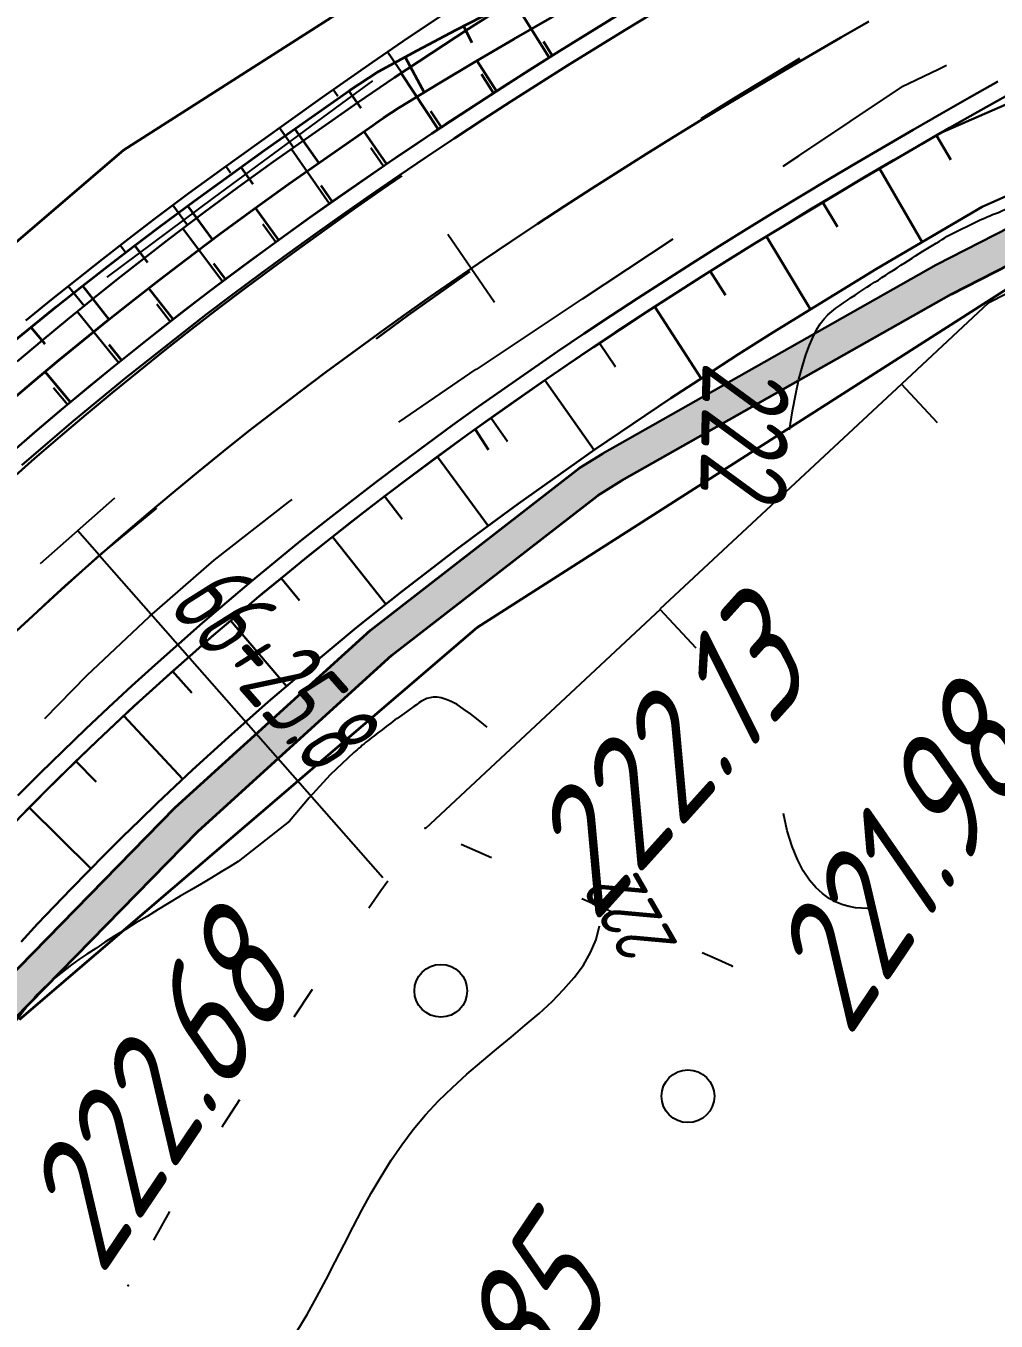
# Model space of a CAD drawing. Header units: millimetres. Extents: x -698 to 8131, y -704 to 4503.
# Drawn here: x 4833.55 to 4862.96, y 3443.78 to 3483.02 of the extents above; entities that cross this region are included whole.
import ezdxf
from ezdxf import colors
from ezdxf.entities.mleader import LeaderData, LeaderLine
from ezdxf.math import Vec2, Vec3

# ---------------------------------------------------------------- set-up
doc = ezdxf.new("R2010")
doc.units = ezdxf.units.MM
doc.linetypes.add('CONTI', pattern=[0])
doc.linetypes.add('STROT', pattern=[1.7, 0.5, -1.2])
for name, color, linetype, lineweight in [('10', 1, 'Continuous', 35), ('КОПИЯ_ОСЬ_13_ОТКОСЫ', 7, 'Continuous', 30), ('КОПИЯ_ОСЬ_ГРАНИЦЫ_ПОЛОС', 7, 'Continuous', 30), ('ОСЬ_ВЕРХ_ПОКРЫТИЯ_ГРАНИЦЫ_ПОЛОС', 7, 'Continuous', 30), ('ОСЬ_ВЕРХ_ПОКРЫТИЯ_ОСЬ', 1, 'Continuous', 30), ('Ось_примыкания', 1, 'Continuous', 35), ('Тротуар', 40, 'Continuous', 35)]:
    doc.layers.add(name, color=color, linetype=linetype, lineweight=lineweight)
for name, color, linetype in [('GOR_BDEFAULT', 212, 'CONTI'), ('PI_OTDEFAULT', 172, 'CONTI'), ('PI_TTDEFAULT', 5, 'CONTI'), ('SIT_LDEFAULT', 7, 'CONTI'), ('ZAPSKDEFAULT', 7, 'CONTI'), ('Выноски', 250, 'Continuous'), ('ОСЬ_ВЕРХ_ПОКРЫТИЯ_ОТКОСЫ', 7, 'Continuous'), ('ОСЬ_ВЕРХ_ПОКРЫТИЯ_ПИКЕТЫ', 1, 'Continuous'), ('ОСЬ_ВЕРХ_ПОКРЫТИЯ_РАЗБИВКА_КРИВ', 1, 'Continuous'), ('разметка', 7, 'Continuous')]:
    doc.layers.add(name, color=color, linetype=linetype)
doc.styles.add('eskd', font='isocpeui.ttf', dxfattribs={"width": 1.2})
doc.styles.add('SHRFT', font='isocpeui.ttf', dxfattribs={"width": 3.5})
doc.styles.get("Standard").update_dxf_attribs({"font": 'isocpeui.ttf'})
doc.styles.add('ГОСТ', font='isocpeui.ttf', dxfattribs={"height": 4})

# ---------------------------------------------------------------- blocks, each defined once
blk = doc.blocks.new('BL_2002')
at = {"color": 0}
blk.add_circle((0, 0), 0.8, dxfattribs=at)
blk = doc.blocks.new('*U49')
at = {"layer": 'КОПИЯ_ОСЬ_13_ОТКОСЫ'}
for points in [[(463.906, 865.177), (464.677, 865.806), (465.449, 866.426), (466.226, 867.039), (467.008, 867.646), (467.795, 868.246), (468.847, 869.033), (469.907, 869.809), (470.974, 870.575), (472.9, 871.948), (474.406, 872.998), (475.508, 873.749), (476.616, 874.492)], [(463.649, 863.942), (464.405, 864.578), (465.166, 865.208), (465.93, 865.828), (466.699, 866.441), (467.473, 867.048), (468.251, 867.649), (469.293, 868.438), (470.342, 869.215), (471.399, 869.982), (473.967, 871.783), (475.079, 872.537), (476.197, 873.281), (477.322, 874.016), (478.995, 875.083)], [(474.869, 873.315), (475.3, 872.685)], [(473.226, 872.175), (473.366, 871.974)], [(471.595, 871.017), (472.022, 870.419)], [(469.968, 869.854), (470.114, 869.652)], [(468.357, 868.669), (468.805, 868.07)], [(466.765, 867.458), (466.922, 867.255)], [(465.193, 866.222), (465.674, 865.621)]]:
    blk.add_lwpolyline(points, dxfattribs=at)

msp = doc.modelspace()

# ---------------------------------------------------------------- hatches: boundary and pattern name
at = {"layer": 'Тротуар', "lineweight": 30, "ltscale": 7}
msp.add_hatch(color=256, dxfattribs=at).paths.add_polyline_path([(5466.603, 3369.435), (5464.199, 3371.972), (5457.004, 3375.472), (5449.971, 3379.116), (5446.483, 3381.111), (5443.161, 3383.224), (5436.715, 3388.142), (5431.069, 3393.814), (5426.047, 3400.024), (5421.509, 3406.475), (5419.224, 3409.907), (5412.944, 3420.132), (5406.733, 3430.399), (5401.563, 3438.959), (5392.412, 3454.459), (5384.128, 3468.142), (5376.812, 3480.084), (5372.692, 3483.698), (5367.045, 3489.864), (5364.428, 3494.124), (5362.55, 3498.787), (5362.162, 3499.75), (5361.296, 3501.956), (5360.243, 3505.535), (5359.9, 3506.511), (5359.557, 3507.488), (5353.516, 3517.408), (5346.095, 3529.283), (5337.358, 3542.681), (5330.6, 3552.598), (5323.514, 3562.282), (5314.689, 3573.385), (5305.757, 3583.754), (5294.788, 3595.515), (5284.15, 3605.971), (5274.517, 3614.798), (5262.518, 3625.475), (5250.256, 3635.753), (5228.636, 3653.545), (5213.48, 3666.213), (5198.554, 3679.53), (5195.155, 3682.072), (5188.614, 3686.677), (5181.729, 3690.741), (5174.553, 3693.981), (5166.765, 3696.048), (5158.672, 3697.097), (5150.771, 3696.701), (5142.932, 3694.886), (5135.763, 3691.799), (5128.894, 3687.534), (5119.677, 3680.123), (5110.519, 3672.03), (5107.649, 3669.246), (5096.334, 3657.934), (5094.629, 3656.228), (5093.906, 3655.537), (5087.832, 3649.465), (5076.605, 3638.065), (5063.964, 3625.252), (5056.914, 3618.158), (5049.806, 3611.124), (5042.672, 3604.117), (5034.104, 3595.716), (5025.464, 3587.246), (5012.287, 3575.126), (5004.83, 3568.464), (5000.376, 3564.545), (4992.568, 3558.187), (4986.365, 3553.136), (4976.969, 3545.672), (4967.373, 3538.466), (4960.946, 3533.701), (4956.142, 3530.257), (4951.275, 3526.828), (4944.558, 3522.239), (4941.878, 3520.46), (4934.85, 3515.752), (4934.02, 3515.196), (4921.2, 3506.598), (4903.6, 3496.548), (4897.663, 3493.449), (4891.601, 3490.598), (4873.244, 3481.853), (4861.137, 3475.777), (4851.022, 3470.054), (4850.316, 3469.617), (4844.045, 3464.752), (4838.09, 3459.351), (4832.466, 3453.61), (4827.236, 3447.37), (4822.539, 3440.513), (4818.897, 3433.927), (4815.516, 3426.46), (4812.441, 3418.669), (4810.035, 3411.157), (4807.175, 3399.956), (4804.768, 3388.201), (4802.678, 3365.271), (4803.818, 3364.88), (4805.75, 3388.011), (4808.15, 3399.731), (4811.12, 3411.298), (4813.568, 3418.846), (4816.506, 3426.225), (4819.778, 3433.453), (4823.587, 3440.306), (4828.121, 3446.878), (4833.208, 3452.938), (4838.771, 3458.618), (4844.644, 3463.95), (4850.888, 3468.795), (4851.611, 3469.243), (4861.609, 3474.895), (4873.593, 3481.023), (4892.028, 3489.675), (4898.14, 3492.525), (4904.066, 3495.663), (4921.662, 3505.714), (4942.435, 3519.629), (4945.115, 3521.408), (4951.736, 3525.929), (4956.645, 3529.404), (4961.502, 3532.939), (4967.97, 3537.663), (4977.55, 3544.92), (4986.99, 3552.356), (4993.2, 3557.412), (5001.022, 3563.781), (5005.493, 3567.716), (5012.958, 3574.386), (5026.153, 3586.52), (5034.804, 3595.002), (5043.373, 3603.403), (5050.509, 3610.412), (5057.621, 3617.45), (5064.674, 3624.548), (5077.317, 3637.363), (5088.541, 3648.76), (5097.04, 3657.226), (5108.35, 3668.534), (5111.199, 3671.296), (5120.322, 3679.358), (5129.473, 3686.717), (5136.227, 3690.91), (5143.245, 3693.932), (5150.91, 3695.707), (5158.632, 3696.093), (5166.571, 3695.065), (5174.217, 3693.035), (5181.268, 3689.852), (5188.077, 3685.832), (5194.568, 3681.262), (5197.92, 3678.755), (5212.826, 3665.456), (5227.997, 3652.776), (5249.617, 3634.984), (5261.864, 3624.719), (5273.849, 3614.053), (5283.425, 3605.248), (5294.038, 3594.853), (5304.928, 3583.185), (5313.919, 3572.747), (5322.719, 3561.675), (5329.783, 3552.021), (5336.525, 3542.127), (5345.254, 3528.742), (5352.666, 3516.881), (5358.55, 3507.337), (5360.408, 3501.541), (5363.532, 3493.673), (5366.243, 3489.259), (5371.993, 3482.98), (5375.959, 3479.544), (5383.271, 3467.625), (5391.554, 3453.946), (5400.706, 3438.447), (5405.884, 3429.885), (5412.109, 3419.623), (5418.381, 3409.369), (5420.615, 3406.013), (5425.242, 3399.43), (5430.324, 3393.146), (5436.048, 3387.394), (5442.486, 3382.471), (5445.966, 3380.254), (5449.492, 3378.238), (5456.555, 3374.578), (5463.598, 3371.152), (5466.015, 3368.602), (5468.306, 3367.584), (5468.712, 3368.498)])

# ---------------------------------------------------------------- linework, layer by layer
at = {"layer": '10'}
for p, q in [((4863.383, 3496.414), (4836.513, 3479.254)), ((4847.233, 3464.794), (4871.853, 3480.524)), ((4847.233, 3464.794), (4871.853, 3480.524)), ((4836.513, 3479.254), (4820.223, 3465.304)), ((4833.363, 3452.914), (4847.233, 3464.794)), ((4833.363, 3452.914), (4847.233, 3464.794))]:
    msp.add_line(p, q, dxfattribs=at)
msp.add_lwpolyline([(5288.323, 3621.204), (5196.433, 3695.614), (5169.553, 3711.754), (5130.953, 3711.814), (5048.293, 3630.554), (5037.593, 3620.134), (5021.953, 3603.214), (5015.973, 3598.224), (5015.013, 3599.374), (5008.903, 3593.884), (4991.233, 3578.294), (4976.993, 3565.554), (4946.753, 3541.804), (4930.383, 3533.214), (4921.493, 3527.264), (4897.853, 3511.404), (4863.383, 3496.414), (4836.513, 3479.254), (4820.223, 3465.304), (4808.053, 3449.294), (4801.113, 3435.244), (4794.223, 3410.594), (4789.103, 3384.464), (4785.093, 3347.224)], dxfattribs=at)
at = {"layer": 'GOR_BDEFAULT', "color": 212, "elevation": 222, "flags": 128}
for points in [[(4856.699, 3470.78), (4856.789, 3471.36), (4856.889, 3471.87), (4856.979, 3472.32), (4857.089, 3472.71), (4857.189, 3473.05), (4857.299, 3473.35), (4857.409, 3473.6), (4857.519, 3473.81), (4857.629, 3473.99), (4857.749, 3474.14), (4857.859, 3474.27), (4857.979, 3474.37), (4858.099, 3474.47), (4858.219, 3474.55), (4858.329, 3474.63), (4858.449, 3474.71), (4858.569, 3474.79), (4858.689, 3474.86), (4858.799, 3474.94), (4858.919, 3475.02), (4859.039, 3475.1), (4859.149, 3475.17), (4859.269, 3475.25), (4859.389, 3475.32), (4859.499, 3475.4), (4859.619, 3475.47), (4859.729, 3475.55), (4859.849, 3475.62), (4859.959, 3475.69), (4860.069, 3475.77), (4860.189, 3475.84), (4860.299, 3475.91), (4860.409, 3475.98), (4860.519, 3476.05), (4860.629, 3476.12), (4860.739, 3476.19), (4860.839, 3476.25), (4860.939, 3476.32), (4861.039, 3476.38), (4861.139, 3476.44), (4861.229, 3476.49), (4861.319, 3476.55), (4861.399, 3476.6), (4861.479, 3476.65), (4861.559, 3476.69), (4862.459, 3477.13), (4862.529, 3477.16), (4862.609, 3477.19), (4862.689, 3477.23), (4862.769, 3477.26), (4862.849, 3477.3), (4862.939, 3477.34), (4863.029, 3477.37), (4863.129, 3477.42), (4863.219, 3477.46), (4863.319, 3477.5), (4863.429, 3477.54), (4863.529, 3477.59), (4863.639, 3477.64), (4863.749, 3477.68), (4863.869, 3477.73), (4863.979, 3477.78), (4864.099, 3477.83), (4864.219, 3477.88), (4864.339, 3477.93), (4864.459, 3477.98), (4864.589, 3478.04), (4864.709, 3478.09), (4864.839, 3478.15), (4864.969, 3478.2), (4865.099, 3478.26), (4865.229, 3478.31), (4865.359, 3478.37), (4865.489, 3478.42), (4865.629, 3478.48), (4865.759, 3478.54), (4865.899, 3478.6), (4866.039, 3478.66), (4866.179, 3478.72), (4866.339, 3478.79), (4866.509, 3478.86), (4866.709, 3478.95), (4866.919, 3479.04), (4867.159, 3479.15), (4867.429, 3479.27), (4867.739, 3479.41), (4868.069, 3479.56), (4868.449, 3479.74), (4868.879, 3479.93), (4869.349, 3480.15), (4869.869, 3480.39), (4870.449, 3480.66), (4871.069, 3480.95), (4871.729, 3481.26), (4872.429, 3481.58), (4873.149, 3481.92), (4873.889, 3482.26), (4874.639, 3482.61), (4875.389, 3482.96), (4876.139, 3483.31), (4876.869, 3483.66), (4877.589, 3483.99), (4878.279, 3484.32), (4878.939, 3484.62), (4879.559, 3484.91), (4880.129, 3485.17), (4880.639, 3485.41), (4881.109, 3485.63), (4881.519, 3485.82), (4881.889, 3485.99), (4882.219, 3486.14), (4882.509, 3486.28), (4882.769, 3486.39), (4882.999, 3486.5), (4883.199, 3486.59), (4883.379, 3486.67), (4883.539, 3486.74), (4883.679, 3486.8), (4883.809, 3486.86), (4883.929, 3486.91), (4884.049, 3486.96), (4884.169, 3487.01), (4884.279, 3487.06), (4884.389, 3487.11), (4884.499, 3487.16), (4884.609, 3487.21), (4884.719, 3487.25), (4884.829, 3487.3), (4884.939, 3487.35), (4885.039, 3487.39), (4885.139, 3487.44), (4885.249, 3487.48), (4885.349, 3487.52), (4885.449, 3487.57), (4885.539, 3487.61), (4885.639, 3487.65), (4885.729, 3487.69), (4885.829, 3487.73), (4885.929, 3487.77), (4886.039, 3487.81), (4886.159, 3487.84), (4886.299, 3487.88), (4886.459, 3487.91), (4886.639, 3487.94), (4886.839, 3487.97), (4887.079, 3488), (4887.339, 3488.02), (4887.649, 3488.05), (4887.989, 3488.07), (4888.369, 3488.09), (4888.799, 3488.1), (4889.279, 3488.11), (4889.809, 3488.12), (4890.369, 3488.13), (4890.959, 3488.14), (4891.569, 3488.15), (4892.199, 3488.15), (4892.839, 3488.16), (4893.489, 3488.17), (4894.139, 3488.18), (4894.769, 3488.19), (4895.389, 3488.2), (4895.989, 3488.22), (4896.559, 3488.24), (4897.099, 3488.27), (4897.589, 3488.3), (4898.039, 3488.34), (4898.449, 3488.38), (4898.819, 3488.43), (4899.139, 3488.48), (4899.439, 3488.54), (4899.699, 3488.6), (4899.929, 3488.67), (4900.139, 3488.74), (4900.329, 3488.81), (4900.499, 3488.89), (4900.659, 3488.96), (4900.809, 3489.04), (4900.949, 3489.13), (4901.079, 3489.21), (4901.209, 3489.3), (4901.349, 3489.39), (4901.479, 3489.48), (4901.619, 3489.57), (4901.759, 3489.66), (4901.899, 3489.75), (4902.049, 3489.85), (4902.189, 3489.94), (4902.339, 3490.04), (4902.489, 3490.14), (4902.639, 3490.23), (4902.789, 3490.33), (4902.949, 3490.44), (4903.099, 3490.54), (4903.259, 3490.64), (4903.419, 3490.75), (4903.579, 3490.85), (4903.749, 3490.96), (4903.919, 3491.06), (4904.109, 3491.17), (4904.309, 3491.27), (4904.519, 3491.37), (4904.759, 3491.47), (4905.019, 3491.57), (4905.299, 3491.66), (4905.619, 3491.75), (4905.959, 3491.83), (4906.349, 3491.91), (4906.769, 3491.98), (4907.239, 3492.05), (4907.749, 3492.11), (4908.299, 3492.16), (4908.899, 3492.21), (4909.529, 3492.25), (4910.189, 3492.28), (4910.869, 3492.31), (4911.559, 3492.34), (4912.259, 3492.36), (4912.959, 3492.38), (4913.649, 3492.39), (4914.319, 3492.41), (4914.969, 3492.42), (4915.589, 3492.43), (4916.179, 3492.45), (4916.719, 3492.46), (4917.209, 3492.48), (4919.869, 3492.85), (4920.349, 3493.29), (4920.739, 3493.64), (4921.109, 3496.1), (4921.149, 3496.59), (4921.199, 3497.14), (4921.249, 3497.73), (4921.309, 3498.36), (4921.359, 3499.02), (4921.409, 3499.7), (4921.469, 3500.4), (4921.519, 3501.11), (4921.569, 3501.82), (4921.609, 3502.53), (4921.649, 3503.22), (4921.679, 3503.89), (4921.709, 3504.53), (4921.729, 3505.13), (4921.739, 3505.69), (4921.739, 3506.2), (4921.739, 3506.67), (4921.719, 3507.08), (4921.699, 3507.46), (4921.669, 3507.79), (4921.639, 3508.09), (4921.589, 3508.35), (4921.539, 3508.57), (4921.489, 3508.77), (4921.419, 3508.93), (4921.359, 3509.08), (4921.289, 3509.19), (4921.209, 3509.29), (4921.129, 3509.37), (4921.049, 3509.43), (4920.959, 3509.48), (4920.869, 3509.52), (4920.779, 3509.55), (4920.689, 3509.57), (4920.599, 3509.57), (4920.509, 3509.57), (4920.419, 3509.57), (4920.329, 3509.56), (4920.239, 3509.54), (4920.159, 3509.52), (4920.079, 3509.49), (4919.999, 3509.47), (4919.929, 3509.45), (4919.869, 3509.42), (4919.809, 3509.4)], [(4847.529, 3461.77), (4847.259, 3461.99), (4847.029, 3462.18), (4846.809, 3462.33), (4846.619, 3462.46), (4846.439, 3462.55), (4846.289, 3462.61), (4846.139, 3462.66), (4846.019, 3462.68), (4845.899, 3462.68), (4845.799, 3462.66), (4845.709, 3462.64), (4845.619, 3462.6), (4845.539, 3462.56), (4845.459, 3462.51), (4845.389, 3462.45), (4845.309, 3462.4), (4845.239, 3462.35), (4845.169, 3462.3), (4845.089, 3462.24), (4845.019, 3462.19), (4844.949, 3462.14), (4844.879, 3462.09), (4844.809, 3462.04), (4844.739, 3461.99), (4844.669, 3461.94), (4844.609, 3461.89), (4844.539, 3461.84), (4844.469, 3461.79), (4844.409, 3461.74), (4844.349, 3461.69), (4844.279, 3461.64), (4844.219, 3461.6), (4844.159, 3461.55), (4844.099, 3461.5), (4844.039, 3461.46), (4843.979, 3461.41), (4843.919, 3461.36), (4843.859, 3461.32), (4843.809, 3461.27), (4843.749, 3461.23), (4843.699, 3461.18), (4843.639, 3461.14), (4843.589, 3461.09), (4843.539, 3461.05), (4843.489, 3461), (4842.779, 3460.33), (4842.139, 3459.63), (4841.539, 3458.92), (4839.989, 3457.7), (4839.739, 3457.55), (4839.469, 3457.39), (4839.179, 3457.21), (4838.879, 3457.03), (4838.559, 3456.84), (4838.229, 3456.65), (4837.899, 3456.45), (4837.559, 3456.25), (4837.229, 3456.04), (4836.889, 3455.84), (4836.569, 3455.64), (4836.249, 3455.45), (4835.949, 3455.26), (4835.669, 3455.07), (4835.399, 3454.9), (4835.159, 3454.73), (4834.939, 3454.57), (4834.739, 3454.42), (4834.559, 3454.28), (4834.399, 3454.15), (4834.259, 3454.02), (4834.119, 3453.9), (4834.009, 3453.78), (4833.899, 3453.67), (4833.799, 3453.56), (4833.709, 3453.46), (4833.619, 3453.36), (4833.549, 3453.26), (4833.469, 3453.16), (4833.399, 3453.06), (4833.319, 3452.96), (4833.249, 3452.86), (4833.169, 3452.76), (4833.099, 3452.67), (4833.029, 3452.57), (4832.959, 3452.47), (4832.879, 3452.37), (4832.809, 3452.27), (4832.739, 3452.18), (4832.659, 3452.08), (4832.589, 3451.98), (4832.519, 3451.88), (4832.449, 3451.78), (4832.379, 3451.69), (4832.299, 3451.59), (4832.229, 3451.49), (4832.159, 3451.39), (4832.089, 3451.29), (4832.019, 3451.2), (4831.939, 3451.1), (4831.869, 3451), (4831.799, 3450.9), (4831.729, 3450.8), (4831.659, 3450.71), (4831.589, 3450.61), (4831.509, 3450.51), (4831.439, 3450.41), (4831.369, 3450.31), (4831.299, 3450.21), (4831.229, 3450.11), (4831.149, 3450.01), (4831.079, 3449.91), (4831.009, 3449.81), (4830.939, 3449.71), (4830.859, 3449.61), (4830.789, 3449.51), (4830.719, 3449.41), (4830.639, 3449.31), (4830.569, 3449.2), (4830.499, 3449.1), (4830.419, 3449), (4830.349, 3448.9), (4830.279, 3448.79), (4830.199, 3448.69), (4830.129, 3448.58), (4830.049, 3448.48), (4829.979, 3448.37), (4829.899, 3448.27), (4829.829, 3448.16), (4829.749, 3448.06), (4829.669, 3447.95), (4829.599, 3447.84), (4829.519, 3447.74), (4829.449, 3447.63), (4829.369, 3447.52), (4829.289, 3447.41), (4829.219, 3447.3), (4829.139, 3447.19), (4829.059, 3447.08), (4828.989, 3446.97), (4828.909, 3446.86), (4828.829, 3446.75), (4828.759, 3446.64), (4828.679, 3446.53), (4828.599, 3446.42), (4828.519, 3446.31), (4828.449, 3446.2), (4828.369, 3446.09), (4828.289, 3445.97), (4828.209, 3445.86), (4828.139, 3445.75), (4828.059, 3445.64), (4827.979, 3445.52), (4827.899, 3445.41), (4827.829, 3445.3), (4827.749, 3445.18), (4827.669, 3445.07), (4827.599, 3444.95), (4827.519, 3444.84), (4827.449, 3444.72), (4827.369, 3444.61), (4827.289, 3444.5), (4827.219, 3444.38), (4827.139, 3444.27), (4827.069, 3444.15), (4826.989, 3444.03), (4826.919, 3443.92), (4826.839, 3443.8), (4826.769, 3443.69), (4826.689, 3443.57), (4826.619, 3443.45), (4826.549, 3443.34), (4826.479, 3443.22), (4826.429, 3443.09), (4826.379, 3442.96), (4826.349, 3442.82), (4826.329, 3442.68), (4826.339, 3442.52), (4826.359, 3442.36), (4826.409, 3442.18), (4826.489, 3441.99), (4826.599, 3441.78), (4826.739, 3441.56), (4826.909, 3441.32), (4827.129, 3441.06)], [(4859.199, 3456.28), (4859.049, 3456.28), (4858.879, 3456.29), (4858.699, 3456.3), (4858.509, 3456.34), (4858.309, 3456.39), (4858.109, 3456.47), (4857.899, 3456.58), (4857.699, 3456.73), (4857.489, 3456.91), (4857.299, 3457.14), (4857.109, 3457.42), (4856.939, 3457.76), (4856.779, 3458.16), (4856.629, 3458.63), (4856.509, 3459.16)], [(4827.129, 3441.06), (4827.379, 3440.78), (4827.669, 3440.49), (4827.999, 3440.18), (4828.359, 3439.88), (4828.749, 3439.57), (4829.169, 3439.27), (4829.609, 3438.97), (4830.079, 3438.7), (4830.569, 3438.44), (4831.069, 3438.22), (4831.589, 3438.02), (4832.109, 3437.86), (4832.649, 3437.74), (4833.199, 3437.67), (4833.739, 3437.65), (4834.289, 3437.69), (4834.839, 3437.78), (4835.389, 3437.92), (4835.929, 3438.11), (4836.469, 3438.34), (4836.999, 3438.62), (4837.509, 3438.93), (4838.019, 3439.28), (4838.509, 3439.66), (4838.989, 3440.07), (4839.449, 3440.5), (4839.899, 3440.96), (4840.319, 3441.43), (4840.719, 3441.92), (4841.089, 3442.42), (4841.439, 3442.94), (4841.769, 3443.46), (4842.079, 3443.98), (4842.369, 3444.51), (4842.649, 3445.04), (4842.929, 3445.57), (4843.199, 3446.1), (4843.469, 3446.63), (4843.739, 3447.14), (4844.019, 3447.65), (4844.319, 3448.16), (4844.619, 3448.65), (4844.949, 3449.12), (4845.289, 3449.58), (4845.659, 3450.03), (4846.059, 3450.45), (4846.479, 3450.86), (4846.919, 3451.26), (4847.369, 3451.64), (4847.819, 3452.02), (4848.259, 3452.38), (4848.689, 3452.74), (4849.109, 3453.1), (4849.499, 3453.46), (4849.849, 3453.82), (4850.169, 3454.19), (4850.449, 3454.56), (4850.669, 3454.95), (4850.839, 3455.34), (4850.939, 3455.75)]]:
    msp.add_lwpolyline(points, dxfattribs=at)
at = {"layer": 'PI_TTDEFAULT', "color": 5}
for p in [(4862.719, 3474.62, 222.227), (4845.649, 3458.71, 222.13), (4854.959, 3454.53, 221.979), (4836.649, 3444.86, 222.679)]:
    msp.add_point(p, dxfattribs=at)
at = {"layer": 'SIT_LDEFAULT', "color": 7}
for p, q in [((4861.209, 3481.7), (4860.089, 3481.16)), ((4861.459, 3481.82), (4861.209, 3481.7)), ((4844.059, 3481.35), (4843.269, 3480.78)), ((4856.979, 3479.08), (4860.089, 3481.16)), ((4843.269, 3480.78), (4839.249, 3477.82)), ((4856.499, 3478.77), (4856.979, 3479.08)), ((4839.249, 3477.82), (4836.009, 3475.41)), ((4868.409, 3477.53), (4862.719, 3474.62)), ((4850.419, 3474.75), (4853.169, 3476.57)), ((4847.209, 3472.61), (4850.419, 3474.75)), ((4862.719, 3474.62), (4860.089, 3472.16)), ((4844.859, 3471.01), (4847.199, 3472.62)), ((4860.089, 3472.16), (4852.769, 3465.35)), ((4861.179, 3470.99), (4860.089, 3472.16)), ((4839.259, 3466.83), (4841.509, 3468.59)), ((4841.509, 3468.59), (4841.619, 3468.67)), ((4837.299, 3465.13), (4839.259, 3466.83)), ((4835.399, 3463.34), (4837.299, 3465.13)), ((4852.779, 3465.34), (4845.659, 3458.7)), ((4853.869, 3464.17), (4852.779, 3465.34)), ((4834.129, 3462.04), (4835.399, 3463.34)), ((4847.499, 3457.88), (4846.749, 3458.22)), ((4847.659, 3457.81), (4847.499, 3457.88)), ((4844.309, 3456.82), (4844.519, 3457.12)), ((4843.949, 3456.3), (4844.309, 3456.82)), ((4851.299, 3456.18), (4850.399, 3456.57)), ((4854.439, 3454.76), (4854.049, 3454.94)), ((4854.959, 3454.53), (4854.439, 3454.76)), ((4841.679, 3453), (4842.239, 3453.83)), ((4839.549, 3449.74), (4840.039, 3450.49)), ((4839.499, 3449.65), (4839.549, 3449.74)), ((4837.429, 3446.23), (4837.919, 3447.1))]:
    msp.add_line(p, q, dxfattribs=at)
at = {"layer": 'КОПИЯ_ОСЬ_13_ОТКОСЫ'}
for points in [[(4833.293, 3472.856), (4834.049, 3473.492), (4834.81, 3474.122), (4835.574, 3474.742), (4836.343, 3475.355), (4837.117, 3475.963), (4837.896, 3476.564), (4838.937, 3477.352), (4839.986, 3478.129), (4841.043, 3478.896), (4843.611, 3480.697), (4844.723, 3481.451), (4845.841, 3482.195), (4846.966, 3482.93), (4848.639, 3483.998)], [(4849.412, 3482.058), (4848.32, 3483.796)], [(4833.102, 3470.082), (4833.836, 3470.717), (4834.574, 3471.345), (4835.319, 3471.967), (4836.069, 3472.582), (4836.822, 3473.189), (4837.581, 3473.789), (4838.344, 3474.383), (4839.112, 3474.971), (4840.14, 3475.743), (4841.176, 3476.504), (4842.219, 3477.255), (4844.757, 3479.02), (4845.857, 3479.76), (4846.964, 3480.49), (4848.076, 3481.211), (4849.733, 3482.26), (4851.402, 3483.289)], [(4846.051, 3479.889), (4844.924, 3481.586)], [(4847.724, 3480.984), (4847.357, 3481.555)], [(4833.533, 3459.215), (4834.07, 3459.756), (4834.611, 3460.292), (4835.157, 3460.824), (4835.707, 3461.352), (4836.26, 3461.875), (4836.818, 3462.394), (4837.38, 3462.908), (4837.947, 3463.418), (4838.517, 3463.924), (4839.191, 3464.515), (4839.871, 3465.1), (4840.555, 3465.678), (4841.245, 3466.251), (4841.943, 3466.82), (4842.644, 3467.382), (4843.351, 3467.939), (4844.062, 3468.49), (4845.02, 3469.218), (4845.984, 3469.937), (4846.957, 3470.646), (4849.336, 3472.321), (4850.373, 3473.028), (4851.416, 3473.725), (4852.465, 3474.414), (4854.038, 3475.422), (4855.621, 3476.413), (4858.83, 3478.35), (4861.266, 3479.767), (4864.649, 3481.243)], [(4861.155, 3479.702), (4861.587, 3478.96)], [(4842.753, 3477.626), (4841.599, 3479.286)], [(4844.395, 3478.768), (4844.01, 3479.321)], [(4833.405, 3455.27), (4833.906, 3455.809), (4834.412, 3456.344), (4834.922, 3456.875), (4835.436, 3457.402), (4835.954, 3457.926), (4836.476, 3458.445), (4837.002, 3458.959), (4837.532, 3459.47), (4838.067, 3459.977), (4838.605, 3460.479), (4839.148, 3460.977), (4839.693, 3461.471), (4840.244, 3461.96), (4840.9, 3462.537), (4841.56, 3463.108), (4842.226, 3463.672), (4842.897, 3464.231), (4843.576, 3464.787), (4844.26, 3465.338), (4844.948, 3465.882), (4845.642, 3466.422), (4846.577, 3467.136), (4847.52, 3467.84), (4848.47, 3468.535), (4850.798, 3470.181), (4853.102, 3471.739), (4854.126, 3472.41), (4855.155, 3473.073), (4856.189, 3473.727), (4859.336, 3475.657), (4862.536, 3477.535), (4865.872, 3479.018)], [(4859.426, 3478.697), (4860.721, 3476.47)], [(4857.708, 3477.673), (4858.153, 3476.936)], [(4839.516, 3475.276), (4838.31, 3476.879)], [(4841.124, 3476.466), (4840.73, 3477.007)], [(4855.996, 3476.639), (4857.331, 3474.428)], [(4854.296, 3475.586), (4854.756, 3474.857)], [(4837.928, 3474.06), (4837.52, 3474.584)], [(4852.611, 3474.508), (4854.017, 3472.339)], [(4836.36, 3472.818), (4835.11, 3474.367)], [(4850.94, 3473.409), (4851.42, 3472.69)], [(4834.816, 3471.548), (4834.393, 3472.052)], [(4849.285, 3472.286), (4850.778, 3470.167)], [(4847.65, 3471.134), (4848.149, 3470.426)], [(4846.026, 3469.967), (4847.567, 3467.874)], [(4844.425, 3468.768), (4844.952, 3468.078)], [(4842.845, 3467.542), (4844.462, 3465.498)], [(4841.288, 3466.286), (4841.841, 3465.614)], [(4839.755, 3465.001), (4841.454, 3463.016)], [(4838, 3463.466), (4838.581, 3462.814)], [(4836.522, 3462.119), (4838.306, 3460.201)], [(4835.071, 3460.741), (4835.681, 3460.113)], [(4833.651, 3459.334), (4835.519, 3457.487)]]:
    msp.add_lwpolyline(points, dxfattribs=at)
at = {"layer": 'КОПИЯ_ОСЬ_ГРАНИЦЫ_ПОЛОС'}
msp.add_lwpolyline([(4833.043, 3469.23), (4833.815, 3469.91), (4834.594, 3470.582), (4835.378, 3471.247), (4836.168, 3471.903), (4836.964, 3472.552), (4837.765, 3473.193), (4838.571, 3473.826), (4839.382, 3474.452), (4840.198, 3475.07), (4841.018, 3475.682), (4841.842, 3476.286), (4842.671, 3476.884), (4843.504, 3477.475), (4844.34, 3478.059), (4844.944, 3478.473)], dxfattribs=at)
at = {"layer": 'ОСЬ_ВЕРХ_ПОКРЫТИЯ_ГРАНИЦЫ_ПОЛОС', "linetype": 'Continuous'}
for points in [[(4833.432, 3469.706), (4834.213, 3470.382), (4835, 3471.05), (4835.793, 3471.71), (4836.592, 3472.362), (4837.395, 3473.006), (4838.204, 3473.642), (4839.018, 3474.271), (4839.837, 3474.892), (4840.66, 3475.506), (4841.488, 3476.113), (4842.32, 3476.713), (4843.155, 3477.306), (4843.995, 3477.892), (4844.839, 3478.471), (4845.686, 3479.044), (4846.536, 3479.611), (4847.39, 3480.172), (4848.246, 3480.726), (4849.106, 3481.275), (4849.968, 3481.817), (4850.833, 3482.355), (4851.701, 3482.887), (4852.571, 3483.413)], [(4833.103, 3470.082), (4833.888, 3470.762), (4834.679, 3471.433), (4835.475, 3472.096), (4836.277, 3472.75), (4837.084, 3473.397), (4837.897, 3474.036), (4838.714, 3474.668), (4839.536, 3475.292), (4840.363, 3475.908), (4841.194, 3476.518), (4842.029, 3477.12), (4842.868, 3477.715), (4843.711, 3478.303), (4844.557, 3478.885), (4845.407, 3479.46), (4846.26, 3480.028), (4847.117, 3480.59), (4847.976, 3481.147), (4848.838, 3481.697), (4849.703, 3482.241), (4850.571, 3482.78), (4851.441, 3483.314)], [(4863.01, 3481.33), (4862.152, 3480.847), (4861.298, 3480.361), (4860.446, 3479.872), (4859.597, 3479.379), (4858.75, 3478.884), (4857.907, 3478.384), (4857.067, 3477.88), (4856.23, 3477.373), (4855.396, 3476.861), (4854.566, 3476.345), (4853.74, 3475.825), (4852.917, 3475.3), (4852.098, 3474.771), (4851.283, 3474.236), (4850.473, 3473.697), (4849.666, 3473.153), (4848.864, 3472.603), (4848.067, 3472.048), (4847.274, 3471.488), (4846.486, 3470.922), (4845.703, 3470.35), (4844.926, 3469.773), (4844.153, 3469.19), (4843.386, 3468.6), (4842.625, 3468.005), (4841.87, 3467.403), (4841.121, 3466.795), (4840.377, 3466.181), (4839.641, 3465.56), (4838.91, 3464.933), (4838.187, 3464.299), (4837.471, 3463.663), (4836.761, 3463.021), (4836.058, 3462.371), (4835.362, 3461.714), (4834.672, 3461.05), (4833.988, 3460.38), (4833.312, 3459.702)], [(4833.001, 3458.67), (4833.667, 3459.351), (4834.34, 3460.024), (4835.02, 3460.692), (4835.707, 3461.352), (4836.4, 3462.005), (4837.099, 3462.652), (4837.805, 3463.291), (4838.518, 3463.924), (4839.238, 3464.555), (4839.965, 3465.18), (4840.698, 3465.797), (4841.437, 3466.409), (4842.183, 3467.014), (4842.935, 3467.612), (4843.693, 3468.205), (4844.456, 3468.792), (4845.225, 3469.373), (4846, 3469.948), (4846.779, 3470.517), (4847.564, 3471.081), (4848.354, 3471.639), (4849.148, 3472.192), (4849.947, 3472.739), (4850.751, 3473.282), (4851.559, 3473.819), (4852.371, 3474.352), (4853.187, 3474.88), (4854.007, 3475.403), (4854.831, 3475.922), (4855.659, 3476.436), (4856.49, 3476.946), (4857.325, 3477.452), (4858.163, 3477.954), (4859.004, 3478.453), (4859.848, 3478.948), (4860.696, 3479.439), (4861.546, 3479.927), (4862.399, 3480.412), (4863.254, 3480.893)]]:
    msp.add_lwpolyline(points, dxfattribs=at)
at = {"layer": 'ОСЬ_ВЕРХ_ПОКРЫТИЯ_ОСЬ'}
msp.add_lwpolyline([(4810.235, 3432.004, -0.10957), (4835.779, 3466.976), (4835.779, 3466.976), (4836.519, 3467.62), (4837.264, 3468.257), (4838.015, 3468.887), (4838.772, 3469.51), (4839.535, 3470.126), (4840.303, 3470.736), (4841.076, 3471.338), (4841.854, 3471.934), (4842.638, 3472.524), (4843.426, 3473.107), (4844.218, 3473.684), (4845.015, 3474.255), (4845.816, 3474.82), (4846.622, 3475.379), (4847.431, 3475.933), (4848.244, 3476.48), (4849.061, 3477.023), (4849.881, 3477.56), (4850.705, 3478.091), (4851.532, 3478.618), (4852.362, 3479.14), (4853.195, 3479.657), (4854.031, 3480.169), (4854.87, 3480.676), (4855.711, 3481.18), (4856.555, 3481.679), (4857.401, 3482.174), (4858.249, 3482.665), (4859.1, 3483.153)], format="xyb", dxfattribs=at)
at = {"layer": 'ОСЬ_ВЕРХ_ПОКРЫТИЯ_ОТКОСЫ'}
msp.add_lwpolyline([(4833.102, 3470.082), (4833.836, 3470.717), (4834.574, 3471.345), (4835.319, 3471.967), (4836.069, 3472.582), (4836.822, 3473.189), (4837.581, 3473.789), (4838.344, 3474.383), (4839.112, 3474.971), (4840.14, 3475.743), (4841.176, 3476.504), (4842.219, 3477.255), (4844.757, 3479.02), (4845.857, 3479.76), (4846.964, 3480.49), (4848.076, 3481.211), (4849.733, 3482.26), (4851.402, 3483.289)], dxfattribs=at)
at = {"layer": 'ОСЬ_ВЕРХ_ПОКРЫТИЯ_ПИКЕТЫ'}
msp.add_line((4847.751, 3474.639), (4846.341, 3476.703), dxfattribs=at)
at = {"layer": 'ОСЬ_ВЕРХ_ПОКРЫТИЯ_РАЗБИВКА_КРИВ'}
for p, q in [((4833.993, 3466.736), (4836.245, 3468.718)), ((4835.779, 3466.976), (4835.119, 3467.727)), ((4835.779, 3466.976), (4844.368, 3457.217))]:
    msp.add_line(p, q, dxfattribs=at)
at = {"layer": 'Ось_примыкания', "color": 0}
for p, q in [((4846.813, 3483.012), (4847.069, 3482.519)), ((4849.507, 3482.117), (4849.235, 3482.547)), ((4845.046, 3482.075), (4845.623, 3481.006)), ((4847.819, 3481.044), (4847.222, 3481.966)), ((4843.336, 3481.043), (4843.702, 3480.523)), ((4846.145, 3479.95), (4845.822, 3480.44)), ((4841.7, 3479.891), (4842.426, 3478.861)), ((4844.487, 3478.832), (4843.802, 3479.817)), ((4840.067, 3478.737), (4840.432, 3478.223)), ((4842.845, 3477.69), (4842.502, 3478.183)), ((4838.448, 3477.563), (4839.205, 3476.542)), ((4841.214, 3476.532), (4840.513, 3477.506)), ((4836.846, 3476.365), (4837.234, 3475.853)), ((4839.607, 3475.342), (4839.246, 3475.822)), ((4835.266, 3475.14), (4836.064, 3474.119)), ((4838.017, 3474.129), (4837.28, 3475.076)), ((4833.706, 3473.888), (4834.122, 3473.383)), ((4836.449, 3472.888), (4836.072, 3473.355)), ((4834.903, 3471.619), (4834.134, 3472.54))]:
    msp.add_line(p, q, dxfattribs=at)
at = {"layer": 'Ось_примыкания', "color": 0, "ltscale": 7}
msp.add_line((4847.172, 3470.799), (4847.576, 3470.174), dxfattribs=at)
at = {"layer": 'Ось_примыкания', "color": 0}
for points in [[(4832.948, 3473.263), (4833.714, 3473.895), (4834.485, 3474.519), (4835.258, 3475.134), (4836.037, 3475.743), (4836.82, 3476.345), (4837.608, 3476.94), (4838.661, 3477.721), (4839.721, 3478.491), (4840.789, 3479.25), (4843.362, 3481.061), (4844.235, 3481.637), (4845.41, 3482.272), (4846.59, 3482.896), (4847.775, 3483.51)], [(4833.051, 3471.625), (4833.798, 3472.26), (4834.551, 3472.889), (4835.31, 3473.511), (4836.071, 3474.124), (4836.837, 3474.73), (4837.608, 3475.331), (4838.384, 3475.925), (4839.421, 3476.704), (4840.467, 3477.473), (4841.52, 3478.231), (4844.08, 3480.011), (4844.156, 3480.067), (4844.386, 3480.23), (4844.621, 3480.389), (4844.859, 3480.541), (4846.068, 3481.277), (4847.202, 3481.954), (4848.341, 3482.621), (4850.052, 3483.601)]]:
    msp.add_lwpolyline(points, dxfattribs=at)
at = {"layer": 'разметка', "linetype": 'STROT', "lineweight": 30, "ltscale": 7}
msp.add_lwpolyline([(4806.595, 3422.481, -0.645807), (4806.595, 3422.481, -0.134905), (4835.777, 3466.976, -0.058851), (4867.453, 3487.724), (4867.453, 3487.724), (4867.453, 3487.724)], format="xyb", dxfattribs=at)
at = {"layer": 'Тротуар', "lineweight": 30, "ltscale": 7}
msp.add_lwpolyline([(4851.022, 3470.054), (4861.137, 3475.777), (4873.149, 3481.92), (4891.585, 3490.591), (4903.6, 3496.548), (4921.136, 3506.564), (4941.878, 3520.46)], dxfattribs=at)
at = {"layer": 'Тротуар', "linetype": 'Continuous'}
for points in [[(4803.818, 3364.88), (4805.75, 3388.011), (4808.15, 3399.731), (4811.12, 3411.298), (4813.568, 3418.846), (4816.506, 3426.225), (4819.778, 3433.453), (4823.587, 3440.306), (4828.121, 3446.878), (4833.208, 3452.938), (4838.771, 3458.618), (4844.644, 3463.95), (4850.888, 3468.795), (4851.611, 3469.243), (4861.609, 3474.895), (4873.593, 3481.023)], [(4802.678, 3365.271), (4804.768, 3388.201), (4807.175, 3399.956), (4810.16, 3411.576), (4812.627, 3419.186), (4815.586, 3426.617), (4818.884, 3433.903), (4822.736, 3440.834), (4827.324, 3447.485), (4832.467, 3453.61), (4838.077, 3459.339), (4844, 3464.716), (4850.316, 3469.617), (4851.024, 3470.056)]]:
    msp.add_lwpolyline(points, dxfattribs=at)

# ---------------------------------------------------------------- block references
at = {"layer": 'ZAPSKDEFAULT', "color": 7, "rotation": 56}
for p in [(4846.127, 3453.786), (4853.619, 3450.59)]:
    msp.add_blockref('BL_2002', p, dxfattribs=at)
at = {"layer": 'КОПИЯ_ОСЬ_13_ОТКОСЫ'}
msp.add_blockref('*U49', (4369.644, 2608.914), dxfattribs=at)

# ---------------------------------------------------------------- texts
at = {"layer": 'GOR_BDEFAULT', "color": 212, "style": 'SHRFT', "width": 0.75}
for height, rotation, p in [(2.625, 268.9544, (4854.063, 3472.883, 222)), (1.7223, 119.9176, (4853.356, 3455.168, 222))]:
    msp.add_text('222', height=height, rotation=rotation, dxfattribs=at).set_placement(p)
at = {"layer": 'PI_OTDEFAULT', "color": 172, "style": 'eskd', "oblique": 10, "width": 0.8}
for s, rotation, p in [('222.13', 48, (4850.779, 3455.79)), ('221.98', 56, (4858.489, 3452.31)), ('222.68', 56, (4835.839, 3445.091)), ('221.85', 56, (4845.67, 3436.105))]:
    msp.add_text(s, height=3.5, rotation=rotation, dxfattribs=at).set_placement(p)
at = {"layer": 'ОСЬ_ВЕРХ_ПОКРЫТИЯ_РАЗБИВКА_КРИВ', "width": 0.6}
msp.add_text('66+25.8', height=2.5, rotation=311.3492, dxfattribs=at).set_placement((4837.806, 3465.43))

# ---------------------------------------------------------------- leaders
at = {"layer": 'Выноски', "linetype": 'Continuous'}
ml = msp.add_multileader_mtext('Standard', dxfattribs=at)
ml.set_content('Граница работа по примыканию', color=256, style='ГОСТ')
ml.set_leader_properties()
ml.build(insert=Vec2(0, 0))
ml.multileader.update_dxf_attribs({"text_left_attachment_type": 5, "text_right_attachment_type": 5, "dogleg_length": 0, "arrow_head_size": 0.18})
ctx = ml.context
ctx.base_point, ctx.char_height, ctx.arrow_head_size, ctx.landing_gap_size, ctx.plane_origin, ctx.plane_x_axis, ctx.plane_y_axis = Vec3(4842.75, 3359.076), 5, 0.18, 0, Vec3(4927.634, 3400.41), Vec3(0.559193, 0.829038), Vec3(-0.829038, 0.559193)
ctx.left_attachment, ctx.right_attachment = 5, 5
notes = []
notes.append((ctx, [(1, (1, 1, 0), (4842.75, 3359.076), (0.559193, 0.829038), 0, [(0, [(4803.563, 3361.366)], 0, [])])]))
ctx.mtext.insert, ctx.mtext.text_direction, ctx.mtext.rotation, ctx.mtext.flow_direction = Vec3(4837.416, 3362.674), Vec3(0.559193, 0.829038), 0.977384, 5
for ctx, leaders in notes:
    for number, flags, end, landing, length, lines in leaders:
        leader = LeaderData()
        leader.index, (leader.has_last_leader_line, leader.has_dogleg_vector, leader.attachment_direction) = number, flags
        leader.last_leader_point, leader.dogleg_vector, leader.dogleg_length = Vec3(end), Vec3(landing), length
        for number, points, colour, breaks in lines:
            line = LeaderLine()
            line.index, line.vertices, line.color, line.breaks = number, Vec3.list(points), colors.encode_raw_color(colour), breaks
            leader.lines.append(line)
        ctx.leaders.append(leader)

doc.saveas('drawing.dxf')
